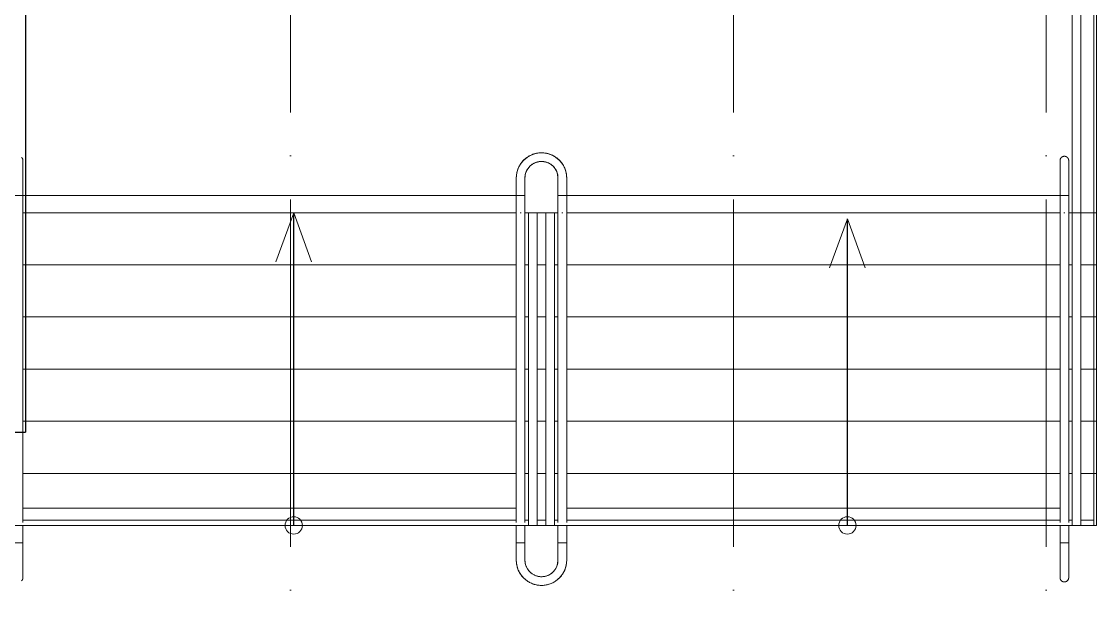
# Model space of a CAD drawing. Header units: millimetres. Extents: x -404508 to 361533, y -175093 to 31861.
# Drawn here: x -21061 to -14872, y -161822 to -158460 of the extents above; entities that cross this region are included whole.
import ezdxf

# ---------------------------------------------------------------- set-up
doc = ezdxf.new("R2010")
doc.units = ezdxf.units.MM
doc.linetypes.add('ADSK_Линия сетки', pattern=[25, 20, -2.5, 0, -2.5])
for name, color, linetype, lineweight in [('Аннотация', 7, 'Continuous', 18), ('Лестницы', 252, 'Continuous', 9), ('лс', 5, 'Continuous', 30), ('Ограждение', 252, 'Continuous', 9), ('Оси', 252, 'Continuous', 9), ('Перекрытие', 252, 'Continuous', 18), ('Стены наружные', 7, 'Continuous', 18)]:
    doc.layers.add(name, color=color, linetype=linetype, lineweight=lineweight)
doc.layers.add('Узлы', color=7, linetype='Continuous')

# ---------------------------------------------------------------- blocks, each defined once
blk = doc.blocks.new('1 этаж')
at = {"layer": 'Аннотация', "color": 251, "lineweight": 20, "true_color": 0x636466}
for p, q in [((-32936.8, -27872.3), (-33039.4, -28154.2)), ((-32936.8, -27872.3), (-32834.2, -28154.2)), ((-29749.8, -27906.7), (-29852.4, -28188.6)), ((-29749.8, -27906.7), (-29647.2, -28188.6))]:
    blk.add_line(p, q, dxfattribs=at)
for centre in [(-32936.8, -29672.3), (-29749.8, -29672.3)]:
    blk.add_circle(centre, 50, dxfattribs=at)
at = {"layer": 'Лестницы', "color": 251, "true_color": 0x636466}
for p, q in [((-28330.8, -27872.3), (-28330.8, -24500.8)), ((-31605.8, -27872.3), (-31585.8, -27872.3)), ((-31605.8, -27872.3), (-31585.8, -27872.3)), ((-31535.8, -27872.3), (-31485.8, -27872.3)), ((-31535.8, -27872.3), (-31485.8, -27872.3)), ((-31435.8, -27872.3), (-31415.8, -27872.3)), ((-31435.8, -27872.3), (-31415.8, -27872.3)), ((-28475.8, -27872.3), (-28455.8, -27872.3)), ((-28475.8, -27872.3), (-28455.8, -27872.3)), ((-28405.8, -27872.3), (-28330.8, -27872.3)), ((-28405.8, -27872.3), (-28330.8, -27872.3)), ((-28330.8, -28172.3), (-28330.8, -27872.3)), ((-34495.8, -28172.3), (-31655.8, -28172.3)), ((-34495.8, -28172.3), (-31655.8, -28172.3)), ((-31605.8, -28172.3), (-31585.8, -28172.3)), ((-31605.8, -28172.3), (-31585.8, -28172.3)), ((-31535.8, -28172.3), (-31485.8, -28172.3)), ((-31535.8, -28172.3), (-31485.8, -28172.3)), ((-31435.8, -28172.3), (-31415.8, -28172.3)), ((-31435.8, -28172.3), (-31415.8, -28172.3)), ((-31365.8, -28172.3), (-28525.8, -28172.3)), ((-31365.8, -28172.3), (-28525.8, -28172.3)), ((-28475.8, -28172.3), (-28455.8, -28172.3)), ((-28475.8, -28172.3), (-28455.8, -28172.3)), ((-28405.8, -28172.3), (-28330.8, -28172.3)), ((-28405.8, -28172.3), (-28330.8, -28172.3)), ((-28330.8, -28472.3), (-28330.8, -28172.3)), ((-34495.8, -28472.3), (-31655.8, -28472.3)), ((-34495.8, -28472.3), (-31655.8, -28472.3)), ((-31605.8, -28472.3), (-31585.8, -28472.3)), ((-31605.8, -28472.3), (-31585.8, -28472.3)), ((-31535.8, -28472.3), (-31485.8, -28472.3)), ((-31535.8, -28472.3), (-31485.8, -28472.3)), ((-31435.8, -28472.3), (-31415.8, -28472.3)), ((-31435.8, -28472.3), (-31415.8, -28472.3)), ((-31365.8, -28472.3), (-28525.8, -28472.3)), ((-31365.8, -28472.3), (-28525.8, -28472.3)), ((-28475.8, -28472.3), (-28455.8, -28472.3)), ((-28475.8, -28472.3), (-28455.8, -28472.3)), ((-28405.8, -28472.3), (-28330.8, -28472.3)), ((-28405.8, -28472.3), (-28330.8, -28472.3)), ((-28330.8, -28772.3), (-28330.8, -28472.3)), ((-34495.8, -28772.3), (-31655.8, -28772.3)), ((-34495.8, -28772.3), (-31655.8, -28772.3)), ((-31605.8, -28772.3), (-31585.8, -28772.3)), ((-31605.8, -28772.3), (-31585.8, -28772.3)), ((-31535.8, -28772.3), (-31485.8, -28772.3)), ((-31535.8, -28772.3), (-31485.8, -28772.3)), ((-31435.8, -28772.3), (-31415.8, -28772.3)), ((-31435.8, -28772.3), (-31415.8, -28772.3)), ((-31365.8, -28772.3), (-28525.8, -28772.3)), ((-31365.8, -28772.3), (-28525.8, -28772.3)), ((-28475.8, -28772.3), (-28455.8, -28772.3)), ((-28475.8, -28772.3), (-28455.8, -28772.3)), ((-28405.8, -28772.3), (-28330.8, -28772.3)), ((-28405.8, -28772.3), (-28330.8, -28772.3)), ((-28330.8, -29072.3), (-28330.8, -28772.3)), ((-34495.8, -29072.3), (-31655.8, -29072.3)), ((-34495.8, -29072.3), (-31655.8, -29072.3)), ((-31605.8, -29072.3), (-31585.8, -29072.3)), ((-31605.8, -29072.3), (-31585.8, -29072.3)), ((-31535.8, -29072.3), (-31485.8, -29072.3)), ((-31535.8, -29072.3), (-31485.8, -29072.3)), ((-31435.8, -29072.3), (-31415.8, -29072.3)), ((-31435.8, -29072.3), (-31415.8, -29072.3)), ((-31365.8, -29072.3), (-28525.8, -29072.3)), ((-31365.8, -29072.3), (-28525.8, -29072.3)), ((-28475.8, -29072.3), (-28455.8, -29072.3)), ((-28475.8, -29072.3), (-28455.8, -29072.3)), ((-28405.8, -29072.3), (-28330.8, -29072.3)), ((-28405.8, -29072.3), (-28330.8, -29072.3)), ((-28330.8, -29372.3), (-28330.8, -29072.3)), ((-34495.8, -29372.3), (-31655.8, -29372.3)), ((-34495.8, -29372.3), (-31655.8, -29372.3)), ((-31605.8, -29372.3), (-31585.8, -29372.3)), ((-31605.8, -29372.3), (-31585.8, -29372.3)), ((-31535.8, -29372.3), (-31485.8, -29372.3)), ((-31535.8, -29372.3), (-31485.8, -29372.3)), ((-31435.8, -29372.3), (-31415.8, -29372.3)), ((-31435.8, -29372.3), (-31415.8, -29372.3)), ((-31365.8, -29372.3), (-28525.8, -29372.3)), ((-31365.8, -29372.3), (-28525.8, -29372.3)), ((-28475.8, -29372.3), (-28455.8, -29372.3)), ((-28475.8, -29372.3), (-28455.8, -29372.3)), ((-28405.8, -29372.3), (-28330.8, -29372.3)), ((-28405.8, -29372.3), (-28330.8, -29372.3)), ((-28330.8, -29642.3), (-28330.8, -29372.3))]:
    blk.add_line(p, q, dxfattribs=at)
at = {"layer": 'Ограждение', "color": 251, "true_color": 0x636466}
for p, q in [((-28455.8, -24765.4), (-28455.8, -27872.3)), ((-28405.8, -27872.3), (-28405.8, -24765.4)), ((-31655.8, -27672.3), (-31655.8, -27772.3)), ((-31655.8, -27672.3), (-31655.8, -27772.3)), ((-31655.8, -27772.3), (-31655.8, -27672.3)), ((-31605.8, -27772.3), (-31605.8, -27672.3)), ((-31605.8, -27772.3), (-31605.8, -27672.3)), ((-31605.8, -27772.3), (-31605.8, -27672.3)), ((-31415.8, -27672.3), (-31415.8, -27772.3)), ((-31415.8, -27672.3), (-31415.8, -27772.3)), ((-31415.8, -27672.3), (-31415.8, -27772.3)), ((-31365.8, -27772.3), (-31365.8, -27672.3)), ((-31365.8, -27772.3), (-31365.8, -27672.3)), ((-31365.8, -27672.3), (-31365.8, -27772.3)), ((-34545.8, -27772.3), (-34495.8, -27772.3)), ((-34495.8, -27866.4), (-34495.8, -27772.3)), ((-34495.8, -27872.3), (-34495.8, -27772.3)), ((-31655.8, -27772.3), (-31655.8, -27866.4)), ((-31655.8, -27772.3), (-31605.8, -27772.3)), ((-31655.8, -27872.3), (-31655.8, -27772.3)), ((-31655.8, -27772.3), (-31605.8, -27772.3)), ((-31628.5, -27772.3), (-31633.1, -27772.3)), ((-31633.1, -27772.3), (-31628.5, -27772.3)), ((-31633.1, -27772.3), (-31628.5, -27772.3)), ((-31605.8, -27866.4), (-31605.8, -27772.3)), ((-31605.8, -27872.3), (-31605.8, -27772.3)), ((-31415.8, -27772.3), (-31415.8, -27866.4)), ((-31415.8, -27772.3), (-31365.8, -27772.3)), ((-31415.8, -27872.3), (-31415.8, -27772.3)), ((-31365.8, -27772.3), (-31415.8, -27772.3)), ((-31388.5, -27772.3), (-31393.1, -27772.3)), ((-31393.1, -27772.3), (-31388.5, -27772.3)), ((-31393.1, -27772.3), (-31388.5, -27772.3)), ((-31365.8, -27866.4), (-31365.8, -27772.3)), ((-31365.8, -27872.3), (-31365.8, -27772.3)), ((-28525.8, -27772.3), (-28525.8, -27866.4)), ((-28525.8, -27772.3), (-28475.8, -27772.3)), ((-28525.8, -27872.3), (-28525.8, -27772.3)), ((-28498.5, -27772.3), (-28503.1, -27772.3)), ((-28503.1, -27772.3), (-28500.8, -27772.3)), ((-28500.8, -27772.3), (-28498.5, -27772.3)), ((-28475.8, -27866.4), (-28475.8, -27772.3)), ((-28475.8, -27872.3), (-28475.8, -27772.3)), ((-34495.8, -29655.8), (-34495.8, -27866.4)), ((-34495.8, -29655.3), (-34495.8, -27872.3)), ((-31655.8, -27866.4), (-31655.8, -29655.8)), ((-31655.8, -29655.3), (-31655.8, -27872.3)), ((-31605.8, -29655.8), (-31605.8, -27866.4)), ((-31605.8, -29655.3), (-31605.8, -27872.3)), ((-31585.8, -27872.3), (-31535.8, -27872.3)), ((-31585.8, -29672.3), (-31585.8, -27872.3)), ((-31535.8, -29672.3), (-31535.8, -27872.3)), ((-31485.8, -27872.3), (-31435.8, -27872.3)), ((-31485.8, -29672.3), (-31485.8, -27872.3)), ((-31435.8, -29672.3), (-31435.8, -27872.3)), ((-31415.8, -27866.4), (-31415.8, -29655.8)), ((-31415.8, -29655.3), (-31415.8, -27872.3)), ((-31365.8, -29655.8), (-31365.8, -27866.4)), ((-31365.8, -29655.3), (-31365.8, -27872.3)), ((-28525.8, -27866.4), (-28525.8, -29655.8)), ((-28525.8, -29655.3), (-28525.8, -27872.3)), ((-28475.8, -29655.8), (-28475.8, -27866.4)), ((-28475.8, -29655.3), (-28475.8, -27872.3)), ((-28455.8, -27872.3), (-28405.8, -27872.3)), ((-28455.8, -29672.3), (-28455.8, -27872.3)), ((-28433.1, -27872.3), (-28428.5, -27872.3)), ((-28405.8, -29672.3), (-28405.8, -27872.3)), ((-34495.8, -29772.3), (-34495.8, -29672.3)), ((-34495.8, -29772.3), (-34495.8, -29672.3)), ((-31655.8, -29672.3), (-31655.8, -29772.3)), ((-31655.8, -29772.3), (-31655.8, -29672.3)), ((-31605.8, -29772.3), (-31605.8, -29672.3)), ((-31605.8, -29772.3), (-31605.8, -29672.3)), ((-31535.8, -29672.3), (-31585.8, -29672.3)), ((-31435.8, -29672.3), (-31485.8, -29672.3)), ((-31415.8, -29672.3), (-31415.8, -29772.3)), ((-31415.8, -29772.3), (-31415.8, -29672.3)), ((-31365.8, -29772.3), (-31365.8, -29672.3)), ((-31365.8, -29772.3), (-31365.8, -29672.3)), ((-28525.8, -29672.3), (-28525.8, -29772.3)), ((-28525.8, -29772.3), (-28525.8, -29672.3)), ((-28475.8, -29772.3), (-28475.8, -29672.3)), ((-28475.8, -29772.3), (-28475.8, -29672.3)), ((-28405.8, -29672.3), (-28455.8, -29672.3)), ((-34545.8, -29772.3), (-34495.8, -29772.3)), ((-31655.8, -29772.3), (-31655.8, -29872.3)), ((-31655.8, -29772.3), (-31655.8, -29872.3)), ((-31605.8, -29772.3), (-31655.8, -29772.3)), ((-31655.8, -29772.3), (-31655.8, -29872.3)), ((-31628.5, -29772.3), (-31633.1, -29772.3)), ((-31628.5, -29772.3), (-31633.1, -29772.3)), ((-31605.8, -29872.3), (-31605.8, -29772.3)), ((-31605.8, -29872.3), (-31605.8, -29772.3)), ((-31605.8, -29772.3), (-31605.8, -29872.3)), ((-31415.8, -29772.3), (-31415.8, -29872.3)), ((-31415.8, -29772.3), (-31415.8, -29872.3)), ((-31415.8, -29772.3), (-31365.8, -29772.3)), ((-31415.8, -29872.3), (-31415.8, -29772.3)), ((-31388.5, -29772.3), (-31393.1, -29772.3)), ((-31388.5, -29772.3), (-31393.1, -29772.3)), ((-31365.8, -29872.3), (-31365.8, -29772.3)), ((-31365.8, -29872.3), (-31365.8, -29772.3)), ((-31365.8, -29872.3), (-31365.8, -29772.3)), ((-28525.8, -29772.3), (-28475.8, -29772.3)), ((-28503.1, -29772.3), (-28498.5, -29772.3)), ((-28500.8, -29772.3), (-28503.1, -29772.3)), ((-28498.5, -29772.3), (-28500.8, -29772.3))]:
    blk.add_line(p, q, dxfattribs=at)
at = {"layer": 'Ограждение', "color": 251, "true_color": 0x636466, "flags": 128}
for points in [[(-31365.8, -27672.3), (-31365.9, -27666.5), (-31366.3, -27660.7), (-31366.8, -27655), (-31367.7, -27649.2), (-31368.7, -27643.5), (-31370, -27637.8), (-31371.4, -27632.2), (-31373.2, -27626.7), (-31375.1, -27621.2), (-31377.2, -27615.8), (-31379.6, -27610.6), (-31382.2, -27605.4), (-31385, -27600.3), (-31387.9, -27595.3), (-31391.1, -27590.4), (-31394.5, -27585.7), (-31398.1, -27581.1), (-31401.8, -27576.7), (-31405.7, -27572.4), (-31409.8, -27568.3), (-31414, -27564.3), (-31418.4, -27560.6), (-31423, -27556.9), (-31427.6, -27553.5), (-31432.5, -27550.3), (-31437.4, -27547.3), (-31442.5, -27544.4), (-31447.6, -27541.8), (-31452.9, -27539.4), (-31458.3, -27537.2), (-31463.7, -27535.2), (-31469.2, -27533.4), (-31474.8, -27531.8), (-31480.5, -27530.5), (-31486.2, -27529.4), (-31491.9, -27528.6), (-31497.7, -27527.9), (-31503.4, -27527.5), (-31509.2, -27527.3), (-31515, -27527.4), (-31520.8, -27527.7), (-31526.6, -27528.2), (-31532.4, -27528.9), (-31538.1, -27529.9), (-31543.7, -27531.1), (-31549.4, -27532.5), (-31554.9, -27534.2), (-31560.4, -27536.1), (-31565.8, -27538.2), (-31571.1, -27540.5), (-31576.4, -27543), (-31581.5, -27545.7), (-31586.5, -27548.6), (-31591.4, -27551.8), (-31596.1, -27555.1), (-31600.8, -27558.6), (-31605.2, -27562.3), (-31609.6, -27566.1), (-31613.7, -27570.2), (-31617.7, -27574.4), (-31621.6, -27578.7), (-31625.2, -27583.2), (-31628.7, -27587.9), (-31632, -27592.7), (-31635.1, -27597.6), (-31637.9, -27602.6), (-31640.6, -27607.7), (-31643.1, -27613), (-31645.4, -27618.3), (-31647.4, -27623.7), (-31649.3, -27629.2), (-31650.9, -27634.8), (-31652.3, -27640.4), (-31653.4, -27646.1), (-31654.4, -27651.8), (-31655.1, -27657.6), (-31655.5, -27663.4), (-31655.8, -27669.2), (-31655.8, -27672.3)], [(-31365.8, -27672.3), (-31365.9, -27666.5), (-31366.3, -27660.7), (-31366.8, -27655), (-31367.7, -27649.2), (-31368.7, -27643.5), (-31370, -27637.8), (-31371.4, -27632.2), (-31373.2, -27626.7), (-31375.1, -27621.2), (-31377.2, -27615.8), (-31379.6, -27610.6), (-31382.2, -27605.4), (-31385, -27600.3), (-31387.9, -27595.3), (-31391.1, -27590.4), (-31394.5, -27585.7), (-31398.1, -27581.1), (-31401.8, -27576.7), (-31405.7, -27572.4), (-31409.8, -27568.3), (-31414, -27564.3), (-31418.4, -27560.6), (-31423, -27556.9), (-31427.6, -27553.5), (-31432.5, -27550.3), (-31437.4, -27547.3), (-31442.5, -27544.4), (-31447.6, -27541.8), (-31452.9, -27539.4), (-31458.3, -27537.2), (-31463.7, -27535.2), (-31469.2, -27533.4), (-31474.8, -27531.8), (-31480.5, -27530.5), (-31486.2, -27529.4), (-31491.9, -27528.6), (-31497.7, -27527.9), (-31503.4, -27527.5), (-31509.2, -27527.3), (-31515, -27527.4), (-31520.8, -27527.7), (-31526.6, -27528.2), (-31532.4, -27528.9), (-31538.1, -27529.9), (-31543.7, -27531.1), (-31549.4, -27532.5), (-31554.9, -27534.2), (-31560.4, -27536.1), (-31565.8, -27538.2), (-31571.1, -27540.5), (-31576.4, -27543), (-31581.5, -27545.7), (-31586.5, -27548.6), (-31591.4, -27551.8), (-31596.1, -27555.1), (-31600.8, -27558.6), (-31605.2, -27562.3), (-31609.6, -27566.1), (-31613.7, -27570.2), (-31617.7, -27574.4), (-31621.6, -27578.7), (-31625.2, -27583.2), (-31628.7, -27587.9), (-31632, -27592.7), (-31635.1, -27597.6), (-31637.9, -27602.6), (-31640.6, -27607.7), (-31643.1, -27613), (-31645.4, -27618.3), (-31647.4, -27623.7), (-31649.3, -27629.2), (-31650.9, -27634.8), (-31652.3, -27640.4), (-31653.4, -27646.1), (-31654.4, -27651.8), (-31655.1, -27657.6), (-31655.5, -27663.4), (-31655.8, -27669.2), (-31655.8, -27672.3)], [(-31365.8, -27672.3), (-31365.9, -27666.5), (-31366.3, -27660.7), (-31366.8, -27655), (-31367.7, -27649.2), (-31368.7, -27643.5), (-31370, -27637.8), (-31371.4, -27632.2), (-31373.2, -27626.7), (-31375.1, -27621.2), (-31377.2, -27615.8), (-31379.6, -27610.6), (-31382.2, -27605.4), (-31385, -27600.3), (-31387.9, -27595.3), (-31391.1, -27590.4), (-31394.5, -27585.7), (-31398.1, -27581.1), (-31401.8, -27576.7), (-31405.7, -27572.4), (-31409.8, -27568.3), (-31414, -27564.3), (-31418.4, -27560.6), (-31423, -27556.9), (-31427.6, -27553.5), (-31432.5, -27550.3), (-31437.4, -27547.3), (-31442.5, -27544.4), (-31447.6, -27541.8), (-31452.9, -27539.4), (-31458.3, -27537.2), (-31463.7, -27535.2), (-31469.2, -27533.4), (-31474.8, -27531.8), (-31480.5, -27530.5), (-31486.2, -27529.4), (-31491.9, -27528.6), (-31497.7, -27527.9), (-31503.4, -27527.5), (-31509.2, -27527.3), (-31515, -27527.4), (-31520.8, -27527.7), (-31526.6, -27528.2), (-31532.4, -27528.9), (-31538.1, -27529.9), (-31543.7, -27531.1), (-31549.4, -27532.5), (-31554.9, -27534.2), (-31560.4, -27536.1), (-31565.8, -27538.2), (-31571.1, -27540.5), (-31576.4, -27543), (-31581.5, -27545.7), (-31586.5, -27548.6), (-31591.4, -27551.8), (-31596.1, -27555.1), (-31600.8, -27558.6), (-31605.2, -27562.3), (-31609.6, -27566.1), (-31613.7, -27570.2), (-31617.7, -27574.4), (-31621.6, -27578.7), (-31625.2, -27583.2), (-31628.7, -27587.9), (-31632, -27592.7), (-31635.1, -27597.6), (-31637.9, -27602.6), (-31640.6, -27607.7), (-31643.1, -27613), (-31645.4, -27618.3), (-31647.4, -27623.7), (-31649.3, -27629.2), (-31650.9, -27634.8), (-31652.3, -27640.4), (-31653.4, -27646.1), (-31654.4, -27651.8), (-31655.1, -27657.6), (-31655.5, -27663.4), (-31655.8, -27669.2), (-31655.8, -27672.3)], [(-31365.8, -27672.3), (-31365.9, -27666.5), (-31366.3, -27660.7), (-31366.8, -27655), (-31367.7, -27649.2), (-31368.7, -27643.5), (-31370, -27637.8), (-31371.4, -27632.2), (-31373.2, -27626.7), (-31375.1, -27621.2), (-31377.2, -27615.8), (-31379.6, -27610.6), (-31382.2, -27605.4), (-31385, -27600.3), (-31387.9, -27595.3), (-31391.1, -27590.4), (-31394.5, -27585.7), (-31398.1, -27581.1), (-31401.8, -27576.7), (-31405.7, -27572.4), (-31409.8, -27568.3), (-31414, -27564.3), (-31418.4, -27560.6), (-31423, -27556.9), (-31427.6, -27553.5), (-31432.5, -27550.3), (-31437.4, -27547.3), (-31442.5, -27544.4), (-31447.6, -27541.8), (-31452.9, -27539.4), (-31458.3, -27537.2), (-31463.7, -27535.2), (-31469.2, -27533.4), (-31474.8, -27531.8), (-31480.5, -27530.5), (-31486.2, -27529.4), (-31491.9, -27528.6), (-31497.7, -27527.9), (-31503.4, -27527.5), (-31509.2, -27527.3), (-31515, -27527.4), (-31520.8, -27527.7), (-31526.6, -27528.2), (-31532.4, -27528.9), (-31538.1, -27529.9), (-31543.7, -27531.1), (-31549.4, -27532.5), (-31554.9, -27534.2), (-31560.4, -27536.1), (-31565.8, -27538.2), (-31571.1, -27540.5), (-31576.4, -27543), (-31581.5, -27545.7), (-31586.5, -27548.6), (-31591.4, -27551.8), (-31596.1, -27555.1), (-31600.8, -27558.6), (-31605.2, -27562.3), (-31609.6, -27566.1), (-31613.7, -27570.2), (-31617.7, -27574.4), (-31621.6, -27578.7), (-31625.2, -27583.2), (-31628.7, -27587.9), (-31632, -27592.7), (-31635.1, -27597.6), (-31637.9, -27602.6), (-31640.6, -27607.7), (-31643.1, -27613), (-31645.4, -27618.3), (-31647.4, -27623.7), (-31649.3, -27629.2), (-31650.9, -27634.8), (-31652.3, -27640.4), (-31653.4, -27646.1), (-31654.4, -27651.8), (-31655.1, -27657.6), (-31655.5, -27663.4), (-31655.8, -27669.2), (-31655.8, -27672.3)], [(-34504.3, -27553.5), (-34503.6, -27554.2), (-34502.9, -27554.9), (-34502.2, -27555.6), (-34501.5, -27556.4), (-34500.9, -27557.2), (-34500.3, -27558), (-34499.8, -27558.8), (-34499.2, -27559.7), (-34498.8, -27560.5), (-34498.3, -27561.4), (-34497.9, -27562.3), (-34497.5, -27563.3), (-34497.2, -27564.2), (-34496.9, -27565.1), (-34496.6, -27566.1), (-34496.4, -27567.1), (-34496.2, -27568.1), (-34496, -27569.1), (-34495.9, -27570), (-34495.8, -27571), (-34495.8, -27572), (-34495.8, -27572.3)], [(-34495.8, -27772.3), (-34495.8, -27764.3), (-34495.8, -27756.3), (-34495.8, -27748.4), (-34495.8, -27740.4), (-34495.8, -27732.6), (-34495.8, -27724.8), (-34495.8, -27717), (-34495.8, -27709.4), (-34495.8, -27701.9), (-34495.8, -27694.4), (-34495.8, -27687.1), (-34495.8, -27680), (-34495.8, -27672.9), (-34495.8, -27666.1), (-34495.8, -27659.4), (-34495.8, -27652.9), (-34495.8, -27646.6), (-34495.8, -27640.4), (-34495.8, -27634.5), (-34495.8, -27628.8), (-34495.8, -27623.4), (-34495.8, -27618.2), (-34495.8, -27613.2), (-34495.8, -27608.5), (-34495.8, -27604), (-34495.8, -27599.8), (-34495.8, -27595.9), (-34495.8, -27592.3), (-34495.8, -27589), (-34495.8, -27585.9), (-34495.8, -27583.2), (-34495.8, -27580.7), (-34495.8, -27578.6), (-34495.8, -27576.7), (-34495.8, -27575.2), (-34495.8, -27574), (-34495.8, -27573.1), (-34495.8, -27572.6), (-34495.8, -27572.3), (-34495.8, -27572.3)], [(-34495.8, -27572.3), (-34495.8, -27572.5), (-34495.8, -27573), (-34495.8, -27573.8), (-34495.8, -27574.9), (-34495.8, -27576.3), (-34495.8, -27578), (-34495.8, -27580.1), (-34495.8, -27582.5), (-34495.8, -27585.1), (-34495.8, -27588.1), (-34495.8, -27591.4), (-34495.8, -27594.9), (-34495.8, -27598.7), (-34495.8, -27602.9), (-34495.8, -27607.2), (-34495.8, -27611.9), (-34495.8, -27616.8), (-34495.8, -27622), (-34495.8, -27627.3), (-34495.8, -27633), (-34495.8, -27638.8), (-34495.8, -27644.9), (-34495.8, -27651.1), (-34495.8, -27657.6), (-34495.8, -27664.3), (-34495.8, -27671.1), (-34495.8, -27678), (-34495.8, -27685.2), (-34495.8, -27692.4), (-34495.8, -27699.8), (-34495.8, -27707.4), (-34495.8, -27715), (-34495.8, -27722.7), (-34495.8, -27730.5), (-34495.8, -27738.3), (-34495.8, -27746.2), (-34495.8, -27754.2), (-34495.8, -27762.2), (-34495.8, -27770.2), (-34495.8, -27772.3)], [(-31605.8, -27672.3), (-31605.7, -27668.5), (-31605.5, -27664.7), (-31605.1, -27660.9), (-31604.6, -27657.2), (-31603.9, -27653.4), (-31603.1, -27649.7), (-31602.1, -27646.1), (-31601, -27642.4), (-31599.7, -27638.8), (-31598.3, -27635.3), (-31596.8, -27631.8), (-31595.1, -27628.4), (-31593.2, -27625.1), (-31591.3, -27621.8), (-31589.2, -27618.7), (-31587, -27615.6), (-31584.7, -27612.6), (-31582.2, -27609.7), (-31579.7, -27606.9), (-31577, -27604.2), (-31574.2, -27601.6), (-31571.3, -27599.1), (-31568.4, -27596.7), (-31565.3, -27594.5), (-31562.1, -27592.4), (-31558.9, -27590.4), (-31555.6, -27588.5), (-31552.2, -27586.8), (-31548.7, -27585.2), (-31545.2, -27583.8), (-31541.7, -27582.5), (-31538, -27581.3), (-31534.4, -27580.3), (-31530.7, -27579.4), (-31526.9, -27578.7), (-31523.2, -27578.1), (-31519.4, -27577.7), (-31515.6, -27577.4), (-31511.8, -27577.3), (-31508, -27577.4), (-31504.2, -27577.5), (-31500.4, -27577.9), (-31496.7, -27578.4), (-31492.9, -27579), (-31489.2, -27579.8), (-31485.5, -27580.7), (-31481.9, -27581.8), (-31478.3, -27583), (-31474.8, -27584.4), (-31471.3, -27585.9), (-31467.8, -27587.6), (-31464.5, -27589.4), (-31461.2, -27591.3), (-31458, -27593.3), (-31454.9, -27595.5), (-31451.9, -27597.8), (-31448.9, -27600.2), (-31446.1, -27602.8), (-31443.4, -27605.4), (-31440.7, -27608.1), (-31438.2, -27611), (-31435.8, -27613.9), (-31433.6, -27617), (-31431.4, -27620.1), (-31429.4, -27623.3), (-31427.5, -27626.6), (-31425.7, -27630), (-31424.1, -27633.4), (-31422.6, -27636.9), (-31421.3, -27640.5), (-31420.1, -27644.1), (-31419, -27647.7), (-31418.1, -27651.4), (-31417.4, -27655.2), (-31416.8, -27658.9), (-31416.3, -27662.7), (-31416, -27666.5), (-31415.8, -27670.3), (-31415.8, -27672.3)], [(-31605.8, -27672.3), (-31605.7, -27668.5), (-31605.5, -27664.7), (-31605.1, -27660.9), (-31604.6, -27657.2), (-31603.9, -27653.4), (-31603.1, -27649.7), (-31602.1, -27646.1), (-31601, -27642.4), (-31599.7, -27638.8), (-31598.3, -27635.3), (-31596.8, -27631.8), (-31595.1, -27628.4), (-31593.2, -27625.1), (-31591.3, -27621.8), (-31589.2, -27618.7), (-31587, -27615.6), (-31584.7, -27612.6), (-31582.2, -27609.7), (-31579.7, -27606.9), (-31577, -27604.2), (-31574.2, -27601.6), (-31571.3, -27599.1), (-31568.4, -27596.7), (-31565.3, -27594.5), (-31562.1, -27592.4), (-31558.9, -27590.4), (-31555.6, -27588.5), (-31552.2, -27586.8), (-31548.7, -27585.2), (-31545.2, -27583.8), (-31541.7, -27582.5), (-31538, -27581.3), (-31534.4, -27580.3), (-31530.7, -27579.4), (-31526.9, -27578.7), (-31523.2, -27578.1), (-31519.4, -27577.7), (-31515.6, -27577.4), (-31511.8, -27577.3), (-31508, -27577.4), (-31504.2, -27577.5), (-31500.4, -27577.9), (-31496.7, -27578.4), (-31492.9, -27579), (-31489.2, -27579.8), (-31485.5, -27580.7), (-31481.9, -27581.8), (-31478.3, -27583), (-31474.8, -27584.4), (-31471.3, -27585.9), (-31467.8, -27587.6), (-31464.5, -27589.4), (-31461.2, -27591.3), (-31458, -27593.3), (-31454.9, -27595.5), (-31451.9, -27597.8), (-31448.9, -27600.2), (-31446.1, -27602.8), (-31443.4, -27605.4), (-31440.7, -27608.1), (-31438.2, -27611), (-31435.8, -27613.9), (-31433.6, -27617), (-31431.4, -27620.1), (-31429.4, -27623.3), (-31427.5, -27626.6), (-31425.7, -27630), (-31424.1, -27633.4), (-31422.6, -27636.9), (-31421.3, -27640.5), (-31420.1, -27644.1), (-31419, -27647.7), (-31418.1, -27651.4), (-31417.4, -27655.2), (-31416.8, -27658.9), (-31416.3, -27662.7), (-31416, -27666.5), (-31415.8, -27670.3), (-31415.8, -27672.3)], [(-28525.8, -27572.3), (-28525.8, -27571.3), (-28525.7, -27570.3), (-28525.6, -27569.3), (-28525.5, -27568.3), (-28525.3, -27567.3), (-28525.1, -27566.4), (-28524.8, -27565.4), (-28524.5, -27564.4), (-28524.2, -27563.5), (-28523.8, -27562.6), (-28523.4, -27561.7), (-28523, -27560.8), (-28522.5, -27559.9), (-28522, -27559), (-28521.4, -27558.2), (-28520.9, -27557.4), (-28520.2, -27556.6), (-28519.6, -27555.8), (-28518.9, -27555.1), (-28518.2, -27554.4), (-28517.5, -27553.7), (-28516.7, -27553), (-28515.9, -27552.4), (-28515.1, -27551.8), (-28514.3, -27551.3), (-28513.5, -27550.8), (-28512.6, -27550.3), (-28511.7, -27549.8), (-28510.8, -27549.4), (-28509.9, -27549), (-28508.9, -27548.7), (-28508, -27548.4), (-28507, -27548.1), (-28506, -27547.9), (-28505.1, -27547.7), (-28504.1, -27547.5), (-28503.1, -27547.4), (-28502.1, -27547.3), (-28501.1, -27547.3), (-28500.8, -27547.3)], [(-28525.8, -27772.3), (-28525.8, -27764.3), (-28525.8, -27756.3), (-28525.8, -27748.4), (-28525.8, -27740.4), (-28525.8, -27732.6), (-28525.8, -27724.8), (-28525.8, -27717), (-28525.8, -27709.4), (-28525.8, -27701.9), (-28525.8, -27694.4), (-28525.8, -27687.1), (-28525.8, -27680), (-28525.8, -27672.9), (-28525.8, -27666.1), (-28525.8, -27659.4), (-28525.8, -27652.9), (-28525.8, -27646.6), (-28525.8, -27640.4), (-28525.8, -27634.5), (-28525.8, -27628.8), (-28525.8, -27623.4), (-28525.8, -27618.2), (-28525.8, -27613.2), (-28525.8, -27608.5), (-28525.8, -27604), (-28525.8, -27599.8), (-28525.8, -27595.9), (-28525.8, -27592.3), (-28525.8, -27589), (-28525.8, -27585.9), (-28525.8, -27583.2), (-28525.8, -27580.7), (-28525.8, -27578.6), (-28525.8, -27576.7), (-28525.8, -27575.2), (-28525.8, -27574), (-28525.8, -27573.1), (-28525.8, -27572.6), (-28525.8, -27572.3), (-28525.8, -27572.3)], [(-28525.8, -27572.3), (-28525.8, -27572.5), (-28525.8, -27573), (-28525.8, -27573.8), (-28525.8, -27574.9), (-28525.8, -27576.3), (-28525.8, -27578), (-28525.8, -27580.1), (-28525.8, -27582.5), (-28525.8, -27585.1), (-28525.8, -27588.1), (-28525.8, -27591.4), (-28525.8, -27594.9), (-28525.8, -27598.7), (-28525.8, -27602.9), (-28525.8, -27607.2), (-28525.8, -27611.9), (-28525.8, -27616.8), (-28525.8, -27622), (-28525.8, -27627.3), (-28525.8, -27633), (-28525.8, -27638.8), (-28525.8, -27644.9), (-28525.8, -27651.1), (-28525.8, -27657.6), (-28525.8, -27664.3), (-28525.8, -27671.1), (-28525.8, -27678), (-28525.8, -27685.2), (-28525.8, -27692.4), (-28525.8, -27699.8), (-28525.8, -27707.4), (-28525.8, -27715), (-28525.8, -27722.7), (-28525.8, -27730.5), (-28525.8, -27738.3), (-28525.8, -27746.2), (-28525.8, -27754.2), (-28525.8, -27762.2), (-28525.8, -27770.2), (-28525.8, -27772.3)], [(-28500.8, -27547.3), (-28499.8, -27547.3), (-28498.8, -27547.4), (-28497.8, -27547.5), (-28496.8, -27547.6), (-28495.8, -27547.8), (-28494.9, -27548), (-28493.9, -27548.3), (-28492.9, -27548.6), (-28492, -27548.9), (-28491.1, -27549.3), (-28490.2, -27549.7), (-28489.3, -27550.1), (-28488.4, -27550.6), (-28487.5, -27551.1), (-28486.7, -27551.7), (-28485.9, -27552.3), (-28485.1, -27552.9), (-28484.3, -27553.5), (-28483.6, -27554.2), (-28482.9, -27554.9), (-28482.2, -27555.6), (-28481.5, -27556.4), (-28480.9, -27557.2), (-28480.3, -27558), (-28479.8, -27558.8), (-28479.2, -27559.7), (-28478.8, -27560.5), (-28478.3, -27561.4), (-28477.9, -27562.3), (-28477.5, -27563.3), (-28477.2, -27564.2), (-28476.9, -27565.1), (-28476.6, -27566.1), (-28476.4, -27567.1), (-28476.2, -27568.1), (-28476, -27569.1), (-28475.9, -27570), (-28475.8, -27571), (-28475.8, -27572), (-28475.8, -27572.3)], [(-28475.8, -27772.3), (-28475.8, -27764.3), (-28475.8, -27756.3), (-28475.8, -27748.4), (-28475.8, -27740.4), (-28475.8, -27732.6), (-28475.8, -27724.8), (-28475.8, -27717), (-28475.8, -27709.4), (-28475.8, -27701.9), (-28475.8, -27694.4), (-28475.8, -27687.1), (-28475.8, -27680), (-28475.8, -27672.9), (-28475.8, -27666.1), (-28475.8, -27659.4), (-28475.8, -27652.9), (-28475.8, -27646.6), (-28475.8, -27640.4), (-28475.8, -27634.5), (-28475.8, -27628.8), (-28475.8, -27623.4), (-28475.8, -27618.2), (-28475.8, -27613.2), (-28475.8, -27608.5), (-28475.8, -27604), (-28475.8, -27599.8), (-28475.8, -27595.9), (-28475.8, -27592.3), (-28475.8, -27589), (-28475.8, -27585.9), (-28475.8, -27583.2), (-28475.8, -27580.7), (-28475.8, -27578.6), (-28475.8, -27576.7), (-28475.8, -27575.2), (-28475.8, -27574), (-28475.8, -27573.1), (-28475.8, -27572.6), (-28475.8, -27572.3), (-28475.8, -27572.3)], [(-28475.8, -27572.3), (-28475.8, -27572.5), (-28475.8, -27573), (-28475.8, -27573.8), (-28475.8, -27574.9), (-28475.8, -27576.3), (-28475.8, -27578), (-28475.8, -27580.1), (-28475.8, -27582.5), (-28475.8, -27585.1), (-28475.8, -27588.1), (-28475.8, -27591.4), (-28475.8, -27594.9), (-28475.8, -27598.7), (-28475.8, -27602.9), (-28475.8, -27607.2), (-28475.8, -27611.9), (-28475.8, -27616.8), (-28475.8, -27622), (-28475.8, -27627.3), (-28475.8, -27633), (-28475.8, -27638.8), (-28475.8, -27644.9), (-28475.8, -27651.1), (-28475.8, -27657.6), (-28475.8, -27664.3), (-28475.8, -27671.1), (-28475.8, -27678), (-28475.8, -27685.2), (-28475.8, -27692.4), (-28475.8, -27699.8), (-28475.8, -27707.4), (-28475.8, -27715), (-28475.8, -27722.7), (-28475.8, -27730.5), (-28475.8, -27738.3), (-28475.8, -27746.2), (-28475.8, -27754.2), (-28475.8, -27762.2), (-28475.8, -27770.2), (-28475.8, -27772.3)], [(-34495.8, -29772.3), (-34495.8, -29780.3), (-34495.8, -29788.3), (-34495.8, -29796.3), (-34495.8, -29804.2), (-34495.8, -29812), (-34495.8, -29819.9), (-34495.8, -29827.6), (-34495.8, -29835.2), (-34495.8, -29842.8), (-34495.8, -29850.2), (-34495.8, -29857.5), (-34495.8, -29864.7), (-34495.8, -29871.7), (-34495.8, -29878.5), (-34495.8, -29885.2), (-34495.8, -29891.8), (-34495.8, -29898.1), (-34495.8, -29904.2), (-34495.8, -29910.1), (-34495.8, -29915.8), (-34495.8, -29921.2), (-34495.8, -29926.5), (-34495.8, -29931.4), (-34495.8, -29936.2), (-34495.8, -29940.6), (-34495.8, -29944.8), (-34495.8, -29948.7), (-34495.8, -29952.3), (-34495.8, -29955.7), (-34495.8, -29958.7), (-34495.8, -29961.5), (-34495.8, -29963.9), (-34495.8, -29966.1), (-34495.8, -29967.9), (-34495.8, -29969.4), (-34495.8, -29970.6), (-34495.8, -29971.5), (-34495.8, -29972.1), (-34495.8, -29972.3), (-34495.8, -29972.3)], [(-34495.8, -29972.3), (-34495.8, -29972.2), (-34495.8, -29971.7), (-34495.8, -29970.9), (-34495.8, -29969.8), (-34495.8, -29968.3), (-34495.8, -29966.6), (-34495.8, -29964.5), (-34495.8, -29962.2), (-34495.8, -29959.5), (-34495.8, -29956.5), (-34495.8, -29953.3), (-34495.8, -29949.7), (-34495.8, -29945.9), (-34495.8, -29941.8), (-34495.8, -29937.4), (-34495.8, -29932.7), (-34495.8, -29927.8), (-34495.8, -29922.7), (-34495.8, -29917.3), (-34495.8, -29911.7), (-34495.8, -29905.8), (-34495.8, -29899.7), (-34495.8, -29893.5), (-34495.8, -29887), (-34495.8, -29880.4), (-34495.8, -29873.6), (-34495.8, -29866.6), (-34495.8, -29859.4), (-34495.8, -29852.2), (-34495.8, -29844.8), (-34495.8, -29837.3), (-34495.8, -29829.7), (-34495.8, -29821.9), (-34495.8, -29814.2), (-34495.8, -29806.3), (-34495.8, -29798.4), (-34495.8, -29790.4), (-34495.8, -29782.5), (-34495.8, -29774.5), (-34495.8, -29772.3)], [(-28525.8, -29772.3), (-28525.8, -29780.3), (-28525.8, -29788.3), (-28525.8, -29796.3), (-28525.8, -29804.2), (-28525.8, -29812), (-28525.8, -29819.9), (-28525.8, -29827.6), (-28525.8, -29835.2), (-28525.8, -29842.8), (-28525.8, -29850.2), (-28525.8, -29857.5), (-28525.8, -29864.7), (-28525.8, -29871.7), (-28525.8, -29878.5), (-28525.8, -29885.2), (-28525.8, -29891.8), (-28525.8, -29898.1), (-28525.8, -29904.2), (-28525.8, -29910.1), (-28525.8, -29915.8), (-28525.8, -29921.2), (-28525.8, -29926.5), (-28525.8, -29931.4), (-28525.8, -29936.2), (-28525.8, -29940.6), (-28525.8, -29944.8), (-28525.8, -29948.7), (-28525.8, -29952.3), (-28525.8, -29955.7), (-28525.8, -29958.7), (-28525.8, -29961.5), (-28525.8, -29963.9), (-28525.8, -29966.1), (-28525.8, -29967.9), (-28525.8, -29969.4), (-28525.8, -29970.6), (-28525.8, -29971.5), (-28525.8, -29972.1), (-28525.8, -29972.3), (-28525.8, -29972.3)], [(-28525.8, -29972.3), (-28525.8, -29972.2), (-28525.8, -29971.7), (-28525.8, -29970.9), (-28525.8, -29969.8), (-28525.8, -29968.3), (-28525.8, -29966.6), (-28525.8, -29964.5), (-28525.8, -29962.2), (-28525.8, -29959.5), (-28525.8, -29956.5), (-28525.8, -29953.3), (-28525.8, -29949.7), (-28525.8, -29945.9), (-28525.8, -29941.8), (-28525.8, -29937.4), (-28525.8, -29932.7), (-28525.8, -29927.8), (-28525.8, -29922.7), (-28525.8, -29917.3), (-28525.8, -29911.7), (-28525.8, -29905.8), (-28525.8, -29899.7), (-28525.8, -29893.5), (-28525.8, -29887), (-28525.8, -29880.4), (-28525.8, -29873.6), (-28525.8, -29866.6), (-28525.8, -29859.4), (-28525.8, -29852.2), (-28525.8, -29844.8), (-28525.8, -29837.3), (-28525.8, -29829.7), (-28525.8, -29821.9), (-28525.8, -29814.2), (-28525.8, -29806.3), (-28525.8, -29798.4), (-28525.8, -29790.4), (-28525.8, -29782.5), (-28525.8, -29774.5), (-28525.8, -29772.3)], [(-28475.8, -29772.3), (-28475.8, -29780.3), (-28475.8, -29788.3), (-28475.8, -29796.3), (-28475.8, -29804.2), (-28475.8, -29812), (-28475.8, -29819.9), (-28475.8, -29827.6), (-28475.8, -29835.2), (-28475.8, -29842.8), (-28475.8, -29850.2), (-28475.8, -29857.5), (-28475.8, -29864.7), (-28475.8, -29871.7), (-28475.8, -29878.5), (-28475.8, -29885.2), (-28475.8, -29891.8), (-28475.8, -29898.1), (-28475.8, -29904.2), (-28475.8, -29910.1), (-28475.8, -29915.8), (-28475.8, -29921.2), (-28475.8, -29926.5), (-28475.8, -29931.4), (-28475.8, -29936.2), (-28475.8, -29940.6), (-28475.8, -29944.8), (-28475.8, -29948.7), (-28475.8, -29952.3), (-28475.8, -29955.7), (-28475.8, -29958.7), (-28475.8, -29961.5), (-28475.8, -29963.9), (-28475.8, -29966.1), (-28475.8, -29967.9), (-28475.8, -29969.4), (-28475.8, -29970.6), (-28475.8, -29971.5), (-28475.8, -29972.1), (-28475.8, -29972.3), (-28475.8, -29972.3)], [(-28475.8, -29972.3), (-28475.8, -29972.2), (-28475.8, -29971.7), (-28475.8, -29970.9), (-28475.8, -29969.8), (-28475.8, -29968.3), (-28475.8, -29966.6), (-28475.8, -29964.5), (-28475.8, -29962.2), (-28475.8, -29959.5), (-28475.8, -29956.5), (-28475.8, -29953.3), (-28475.8, -29949.7), (-28475.8, -29945.9), (-28475.8, -29941.8), (-28475.8, -29937.4), (-28475.8, -29932.7), (-28475.8, -29927.8), (-28475.8, -29922.7), (-28475.8, -29917.3), (-28475.8, -29911.7), (-28475.8, -29905.8), (-28475.8, -29899.7), (-28475.8, -29893.5), (-28475.8, -29887), (-28475.8, -29880.4), (-28475.8, -29873.6), (-28475.8, -29866.6), (-28475.8, -29859.4), (-28475.8, -29852.2), (-28475.8, -29844.8), (-28475.8, -29837.3), (-28475.8, -29829.7), (-28475.8, -29821.9), (-28475.8, -29814.2), (-28475.8, -29806.3), (-28475.8, -29798.4), (-28475.8, -29790.4), (-28475.8, -29782.5), (-28475.8, -29774.5), (-28475.8, -29772.3)], [(-31655.8, -29872.3), (-31655.7, -29878.1), (-31655.3, -29883.9), (-31654.8, -29889.7), (-31653.9, -29895.4), (-31652.9, -29901.1), (-31651.6, -29906.8), (-31650.2, -29912.4), (-31648.4, -29917.9), (-31646.5, -29923.4), (-31644.4, -29928.8), (-31642, -29934.1), (-31639.4, -29939.3), (-31636.6, -29944.4), (-31633.7, -29949.3), (-31630.5, -29954.2), (-31627.1, -29958.9), (-31623.5, -29963.5), (-31619.8, -29967.9), (-31615.9, -29972.2), (-31611.8, -29976.3), (-31607.6, -29980.3), (-31603.2, -29984.1), (-31598.6, -29987.7), (-31594, -29991.1), (-31589.1, -29994.3), (-31584.2, -29997.4), (-31579.1, -30000.2), (-31574, -30002.8), (-31568.7, -30005.2), (-31563.3, -30007.5), (-31557.9, -30009.5), (-31552.4, -30011.2), (-31546.8, -30012.8), (-31541.1, -30014.1), (-31535.4, -30015.2), (-31529.7, -30016.1), (-31523.9, -30016.7), (-31518.2, -30017.1), (-31512.4, -30017.3), (-31506.6, -30017.3), (-31500.8, -30017), (-31495, -30016.4), (-31489.2, -30015.7), (-31483.5, -30014.7), (-31477.9, -30013.5), (-31472.2, -30012.1), (-31466.7, -30010.4), (-31461.2, -30008.6), (-31455.8, -30006.5), (-31450.5, -30004.2), (-31445.2, -30001.6), (-31440.1, -29998.9), (-31435.1, -29996), (-31430.2, -29992.9), (-31425.5, -29989.5), (-31420.8, -29986), (-31416.4, -29982.3), (-31412, -29978.5), (-31407.9, -29974.5), (-31403.9, -29970.3), (-31400, -29965.9), (-31396.4, -29961.4), (-31392.9, -29956.8), (-31389.6, -29952), (-31386.6, -29947.1), (-31383.7, -29942), (-31381, -29936.9), (-31378.5, -29931.6), (-31376.2, -29926.3), (-31374.2, -29920.9), (-31372.3, -29915.4), (-31370.7, -29909.8), (-31369.3, -29904.2), (-31368.2, -29898.5), (-31367.3, -29892.8), (-31366.5, -29887), (-31366.1, -29881.2), (-31365.8, -29875.4), (-31365.8, -29872.3)], [(-31655.8, -29872.3), (-31655.7, -29878.1), (-31655.3, -29883.9), (-31654.8, -29889.7), (-31653.9, -29895.4), (-31652.9, -29901.1), (-31651.6, -29906.8), (-31650.2, -29912.4), (-31648.4, -29917.9), (-31646.5, -29923.4), (-31644.4, -29928.8), (-31642, -29934.1), (-31639.4, -29939.3), (-31636.6, -29944.4), (-31633.7, -29949.3), (-31630.5, -29954.2), (-31627.1, -29958.9), (-31623.5, -29963.5), (-31619.8, -29967.9), (-31615.9, -29972.2), (-31611.8, -29976.3), (-31607.6, -29980.3), (-31603.2, -29984.1), (-31598.6, -29987.7), (-31594, -29991.1), (-31589.1, -29994.3), (-31584.2, -29997.4), (-31579.1, -30000.2), (-31574, -30002.8), (-31568.7, -30005.2), (-31563.3, -30007.5), (-31557.9, -30009.5), (-31552.4, -30011.2), (-31546.8, -30012.8), (-31541.1, -30014.1), (-31535.4, -30015.2), (-31529.7, -30016.1), (-31523.9, -30016.7), (-31518.2, -30017.1), (-31512.4, -30017.3), (-31506.6, -30017.3), (-31500.8, -30017), (-31495, -30016.4), (-31489.2, -30015.7), (-31483.5, -30014.7), (-31477.9, -30013.5), (-31472.2, -30012.1), (-31466.7, -30010.4), (-31461.2, -30008.6), (-31455.8, -30006.5), (-31450.5, -30004.2), (-31445.2, -30001.6), (-31440.1, -29998.9), (-31435.1, -29996), (-31430.2, -29992.9), (-31425.5, -29989.5), (-31420.8, -29986), (-31416.4, -29982.3), (-31412, -29978.5), (-31407.9, -29974.5), (-31403.9, -29970.3), (-31400, -29965.9), (-31396.4, -29961.4), (-31392.9, -29956.8), (-31389.6, -29952), (-31386.6, -29947.1), (-31383.7, -29942), (-31381, -29936.9), (-31378.5, -29931.6), (-31376.2, -29926.3), (-31374.2, -29920.9), (-31372.3, -29915.4), (-31370.7, -29909.8), (-31369.3, -29904.2), (-31368.2, -29898.5), (-31367.3, -29892.8), (-31366.5, -29887), (-31366.1, -29881.2), (-31365.8, -29875.4), (-31365.8, -29872.3)], [(-31655.8, -29872.3), (-31655.7, -29878.1), (-31655.3, -29883.9), (-31654.8, -29889.7), (-31653.9, -29895.4), (-31652.9, -29901.1), (-31651.6, -29906.8), (-31650.2, -29912.4), (-31648.4, -29917.9), (-31646.5, -29923.4), (-31644.4, -29928.8), (-31642, -29934.1), (-31639.4, -29939.3), (-31636.6, -29944.4), (-31633.7, -29949.3), (-31630.5, -29954.2), (-31627.1, -29958.9), (-31623.5, -29963.5), (-31619.8, -29967.9), (-31615.9, -29972.2), (-31611.8, -29976.3), (-31607.6, -29980.3), (-31603.2, -29984.1), (-31598.6, -29987.7), (-31594, -29991.1), (-31589.1, -29994.3), (-31584.2, -29997.4), (-31579.1, -30000.2), (-31574, -30002.8), (-31568.7, -30005.2), (-31563.3, -30007.5), (-31557.9, -30009.5), (-31552.4, -30011.2), (-31546.8, -30012.8), (-31541.1, -30014.1), (-31535.4, -30015.2), (-31529.7, -30016.1), (-31523.9, -30016.7), (-31518.2, -30017.1), (-31512.4, -30017.3), (-31506.6, -30017.3), (-31500.8, -30017), (-31495, -30016.4), (-31489.2, -30015.7), (-31483.5, -30014.7), (-31477.9, -30013.5), (-31472.2, -30012.1), (-31466.7, -30010.4), (-31461.2, -30008.6), (-31455.8, -30006.5), (-31450.5, -30004.2), (-31445.2, -30001.6), (-31440.1, -29998.9), (-31435.1, -29996), (-31430.2, -29992.9), (-31425.5, -29989.5), (-31420.8, -29986), (-31416.4, -29982.3), (-31412, -29978.5), (-31407.9, -29974.5), (-31403.9, -29970.3), (-31400, -29965.9), (-31396.4, -29961.4), (-31392.9, -29956.8), (-31389.6, -29952), (-31386.6, -29947.1), (-31383.7, -29942), (-31381, -29936.9), (-31378.5, -29931.6), (-31376.2, -29926.3), (-31374.2, -29920.9), (-31372.3, -29915.4), (-31370.7, -29909.8), (-31369.3, -29904.2), (-31368.2, -29898.5), (-31367.3, -29892.8), (-31366.5, -29887), (-31366.1, -29881.2), (-31365.8, -29875.4), (-31365.8, -29872.3)], [(-31415.8, -29872.3), (-31415.9, -29876.1), (-31416.1, -29879.9), (-31416.5, -29883.7), (-31417, -29887.4), (-31417.7, -29891.2), (-31418.5, -29894.9), (-31419.5, -29898.6), (-31420.6, -29902.2), (-31421.9, -29905.8), (-31423.3, -29909.3), (-31424.9, -29912.8), (-31426.5, -29916.2), (-31428.4, -29919.5), (-31430.3, -29922.8), (-31432.4, -29926), (-31434.6, -29929), (-31436.9, -29932), (-31439.4, -29935), (-31441.9, -29937.8), (-31444.6, -29940.5), (-31447.4, -29943.1), (-31450.3, -29945.5), (-31453.2, -29947.9), (-31456.3, -29950.1), (-31459.5, -29952.3), (-31462.7, -29954.2), (-31466, -29956.1), (-31469.4, -29957.8), (-31472.9, -29959.4), (-31476.4, -29960.9), (-31479.9, -29962.2), (-31483.6, -29963.3), (-31487.2, -29964.3), (-31490.9, -29965.2), (-31494.7, -29965.9), (-31498.4, -29966.5), (-31502.2, -29966.9), (-31506, -29967.2), (-31509.8, -29967.3), (-31513.6, -29967.3), (-31517.4, -29967.1), (-31521.2, -29966.7), (-31524.9, -29966.3), (-31528.7, -29965.6), (-31532.4, -29964.8), (-31536.1, -29963.9), (-31539.7, -29962.8), (-31543.3, -29961.6), (-31546.8, -29960.2), (-31550.3, -29958.7), (-31553.8, -29957), (-31557.1, -29955.3), (-31560.4, -29953.3), (-31563.6, -29951.3), (-31566.7, -29949.1), (-31569.7, -29946.8), (-31572.7, -29944.4), (-31575.5, -29941.9), (-31578.2, -29939.2), (-31580.9, -29936.5), (-31583.4, -29933.6), (-31585.8, -29930.7), (-31588, -29927.6), (-31590.2, -29924.5), (-31592.2, -29921.3), (-31594.1, -29918), (-31595.9, -29914.6), (-31597.5, -29911.2), (-31599, -29907.7), (-31600.3, -29904.1), (-31601.5, -29900.5), (-31602.6, -29896.9), (-31603.5, -29893.2), (-31604.2, -29889.5), (-31604.9, -29885.7), (-31605.3, -29881.9), (-31605.6, -29878.2), (-31605.8, -29874.4), (-31605.8, -29872.3)], [(-31415.8, -29872.3), (-31415.9, -29876.1), (-31416.1, -29879.9), (-31416.5, -29883.7), (-31417, -29887.4), (-31417.7, -29891.2), (-31418.5, -29894.9), (-31419.5, -29898.6), (-31420.6, -29902.2), (-31421.9, -29905.8), (-31423.3, -29909.3), (-31424.9, -29912.8), (-31426.5, -29916.2), (-31428.4, -29919.5), (-31430.3, -29922.8), (-31432.4, -29926), (-31434.6, -29929), (-31436.9, -29932), (-31439.4, -29935), (-31441.9, -29937.8), (-31444.6, -29940.5), (-31447.4, -29943.1), (-31450.3, -29945.5), (-31453.2, -29947.9), (-31456.3, -29950.1), (-31459.5, -29952.3), (-31462.7, -29954.2), (-31466, -29956.1), (-31469.4, -29957.8), (-31472.9, -29959.4), (-31476.4, -29960.9), (-31479.9, -29962.2), (-31483.6, -29963.3), (-31487.2, -29964.3), (-31490.9, -29965.2), (-31494.7, -29965.9), (-31498.4, -29966.5), (-31502.2, -29966.9), (-31506, -29967.2), (-31509.8, -29967.3), (-31513.6, -29967.3), (-31517.4, -29967.1), (-31521.2, -29966.7), (-31524.9, -29966.3), (-31528.7, -29965.6), (-31532.4, -29964.8), (-31536.1, -29963.9), (-31539.7, -29962.8), (-31543.3, -29961.6), (-31546.8, -29960.2), (-31550.3, -29958.7), (-31553.8, -29957), (-31557.1, -29955.3), (-31560.4, -29953.3), (-31563.6, -29951.3), (-31566.7, -29949.1), (-31569.7, -29946.8), (-31572.7, -29944.4), (-31575.5, -29941.9), (-31578.2, -29939.2), (-31580.9, -29936.5), (-31583.4, -29933.6), (-31585.8, -29930.7), (-31588, -29927.6), (-31590.2, -29924.5), (-31592.2, -29921.3), (-31594.1, -29918), (-31595.9, -29914.6), (-31597.5, -29911.2), (-31599, -29907.7), (-31600.3, -29904.1), (-31601.5, -29900.5), (-31602.6, -29896.9), (-31603.5, -29893.2), (-31604.2, -29889.5), (-31604.9, -29885.7), (-31605.3, -29881.9), (-31605.6, -29878.2), (-31605.8, -29874.4), (-31605.8, -29872.3)], [(-34495.8, -29972.3), (-34495.8, -29973.3), (-34495.9, -29974.3), (-34496, -29975.3), (-34496.1, -29976.3), (-34496.3, -29977.3), (-34496.5, -29978.3), (-34496.8, -29979.2), (-34497.1, -29980.2), (-34497.4, -29981.1), (-34497.8, -29982), (-34498.2, -29983), (-34498.6, -29983.9), (-34499.1, -29984.7), (-34499.6, -29985.6), (-34500.2, -29986.4), (-34500.7, -29987.2), (-34501.4, -29988), (-34502, -29988.8), (-34502.7, -29989.5), (-34503.4, -29990.2), (-34504.1, -29990.9), (-34504.9, -29991.6)], [(-28500.8, -29997.3), (-28501.8, -29997.3), (-28502.8, -29997.2), (-28503.8, -29997.1), (-28504.8, -29997), (-28505.8, -29996.8), (-28506.7, -29996.6), (-28507.7, -29996.3), (-28508.7, -29996), (-28509.6, -29995.7), (-28510.5, -29995.3), (-28511.5, -29994.9), (-28512.3, -29994.5), (-28513.2, -29994), (-28514.1, -29993.5), (-28514.9, -29992.9), (-28515.7, -29992.4), (-28516.5, -29991.8), (-28517.3, -29991.1), (-28518, -29990.4), (-28518.7, -29989.7), (-28519.4, -29989), (-28520.1, -29988.2), (-28520.7, -29987.5), (-28521.3, -29986.7), (-28521.8, -29985.8), (-28522.4, -29985), (-28522.9, -29984.1), (-28523.3, -29983.2), (-28523.7, -29982.3), (-28524.1, -29981.4), (-28524.4, -29980.4), (-28524.8, -29979.5), (-28525, -29978.5), (-28525.2, -29977.5), (-28525.4, -29976.6), (-28525.6, -29975.6), (-28525.7, -29974.6), (-28525.8, -29973.6), (-28525.8, -29972.6), (-28525.8, -29972.3)], [(-28475.8, -29972.3), (-28475.8, -29973.3), (-28475.9, -29974.3), (-28476, -29975.3), (-28476.1, -29976.3), (-28476.3, -29977.3), (-28476.5, -29978.3), (-28476.8, -29979.2), (-28477.1, -29980.2), (-28477.4, -29981.1), (-28477.8, -29982), (-28478.2, -29983), (-28478.6, -29983.9), (-28479.1, -29984.7), (-28479.6, -29985.6), (-28480.2, -29986.4), (-28480.7, -29987.2), (-28481.4, -29988), (-28482, -29988.8), (-28482.7, -29989.5), (-28483.4, -29990.2), (-28484.1, -29990.9), (-28484.9, -29991.6), (-28485.7, -29992.2), (-28486.5, -29992.8), (-28487.3, -29993.3), (-28488.1, -29993.9), (-28489, -29994.4), (-28489.9, -29994.8), (-28490.8, -29995.2), (-28491.7, -29995.6), (-28492.7, -29996), (-28493.6, -29996.3), (-28494.6, -29996.5), (-28495.6, -29996.8), (-28496.6, -29996.9), (-28497.5, -29997.1), (-28498.5, -29997.2), (-28499.5, -29997.3), (-28500.5, -29997.3), (-28500.8, -29997.3)]]:
    blk.add_lwpolyline(points, dxfattribs=at)
at = {"layer": 'Ограждение', "color": 251, "true_color": 0x636466}
for centre, radius, start, end in [((-31510.8, -27672.3), 145, 0, 180), ((-31510.8, -27672.3), 145, 99.23892, 102.56925), ((-31510.8, -27672.3), 145, 77.43075, 80.76108), ((-31510.8, -27672.3), 145, 136.98587, 142.41698), ((-31510.8, -27672.3), 95, 0, 180), ((-31510.8, -27672.3), 145, 118.48362, 121.52746), ((-31510.8, -27672.3), 95, 115.95492, 128.96846), ((-31510.8, -27672.3), 95, 94.49059, 107.10185), ((-31510.8, -27672.3), 95, 72.89815, 85.50941), ((-31510.8, -27672.3), 95, 51.03154, 64.04508), ((-31510.8, -27672.3), 145, 58.24982, 61.63507), ((-31510.8, -27672.3), 145, 37.58302, 43.01413), ((-31510.8, -27672.3), 145, 157.11418, 161.43312), ((-31510.8, -27672.3), 95, 158.69068, 180), ((-31510.8, -27672.3), 95, 137.34656, 151.6481), ((-31510.8, -27672.3), 95, 28.3519, 42.43186), ((-31510.8, -27672.3), 95, 0, 21.14874), ((-31510.8, -27672.3), 145, 18.56688, 22.88582), ((-31510.8, -29872.3), 145, 180, 0), ((-31510.8, -29872.3), 95, 180, 0)]:
    blk.add_arc(centre, radius, start, end, dxfattribs=at)
for points in [[(-31628.7, -27872.3), (-31629.4, -27872.3), (-31630.8, -27872.3), (-31632.2, -27872.3), (-31632.9, -27872.3)], [(-31388.7, -27872.3), (-31389.4, -27872.3), (-31390.8, -27872.3), (-31392.2, -27872.3), (-31392.9, -27872.3)], [(-28498.7, -27872.3), (-28499.4, -27872.3), (-28500.8, -27872.3), (-28502.2, -27872.3), (-28502.9, -27872.3)]]:
    blk.add_open_spline(points, degree=3, dxfattribs=at)
at = {"layer": 'Оси', "color": 251, "linetype": 'ADSK_Линия сетки', "ltscale": 100, "true_color": 0x636466}
for p, q in [((-32955.8, 32206.9), (-32955.8, -33769.9)), ((-30405.8, 32206.9), (-30405.8, -33769.9)), ((-28605.8, 32206.9), (-28605.8, -33769.9))]:
    blk.add_line(p, q, dxfattribs=at)
at = {"layer": 'Перекрытие', "color": 251, "ltscale": 100, "true_color": 0x636466}
for p, q in [((-31655.8, -27772.3), (-34495.8, -27772.3)), ((-28525.8, -27772.3), (-31365.8, -27772.3)), ((-34495.8, -27872.3), (-31655.8, -27872.3)), ((-31365.8, -27872.3), (-28525.8, -27872.3)), ((-31655.8, -29572.3), (-34495.8, -29572.3)), ((-28525.8, -29572.3), (-31365.8, -29572.3))]:
    blk.add_line(p, q, dxfattribs=at)
at = {"layer": 'Стены наружные', "color": 251, "true_color": 0x636466}
for p, q in [((-28330.8, -29672.3), (-28330.8, -24500.8)), ((-28315.8, -24500.8), (-28315.8, -29672.3)), ((-28330.8, -27872.3), (-28315.8, -27872.3)), ((-28315.8, -28172.3), (-28330.8, -28172.3)), ((-28315.8, -28472.3), (-28330.8, -28472.3)), ((-28315.8, -28772.3), (-28330.8, -28772.3)), ((-28315.8, -29072.3), (-28330.8, -29072.3)), ((-28315.8, -29372.3), (-28330.8, -29372.3)), ((-34495.8, -29642.3), (-31655.8, -29642.3)), ((-31605.8, -29642.3), (-31585.8, -29642.3)), ((-31535.8, -29642.3), (-31485.8, -29642.3)), ((-31435.8, -29642.3), (-31415.8, -29642.3)), ((-31365.8, -29642.3), (-28525.8, -29642.3)), ((-28475.8, -29642.3), (-28455.8, -29642.3)), ((-28405.8, -29642.3), (-28330.8, -29642.3)), ((-31585.8, -29672.3), (-34565.8, -29672.3)), ((-31485.8, -29672.3), (-31535.8, -29672.3)), ((-28455.8, -29672.3), (-31435.8, -29672.3)), ((-28315.8, -29672.3), (-28405.8, -29672.3))]:
    blk.add_line(p, q, dxfattribs=at)
at = {"layer": 'Узлы', "color": 251, "true_color": 0x636466}
for p, q in [((-32936.8, -29672.3), (-32936.8, -27872.3)), ((-29749.8, -29672.3), (-29749.8, -27906.7))]:
    blk.add_line(p, q, dxfattribs=at)

msp = doc.modelspace()

# ---------------------------------------------------------------- linework, layer by layer
at = {"layer": 'лс', "color": 1}
for p in [(-21038.3, -152686.4), (-26901.8, -160823.5)]:
    msp.add_line(p, (-21038.3, -160823.5), dxfattribs=at)

# ---------------------------------------------------------------- block references
msp.add_blockref('1 этаж', (13443.4, -131688.8))

doc.saveas('drawing.dxf')
